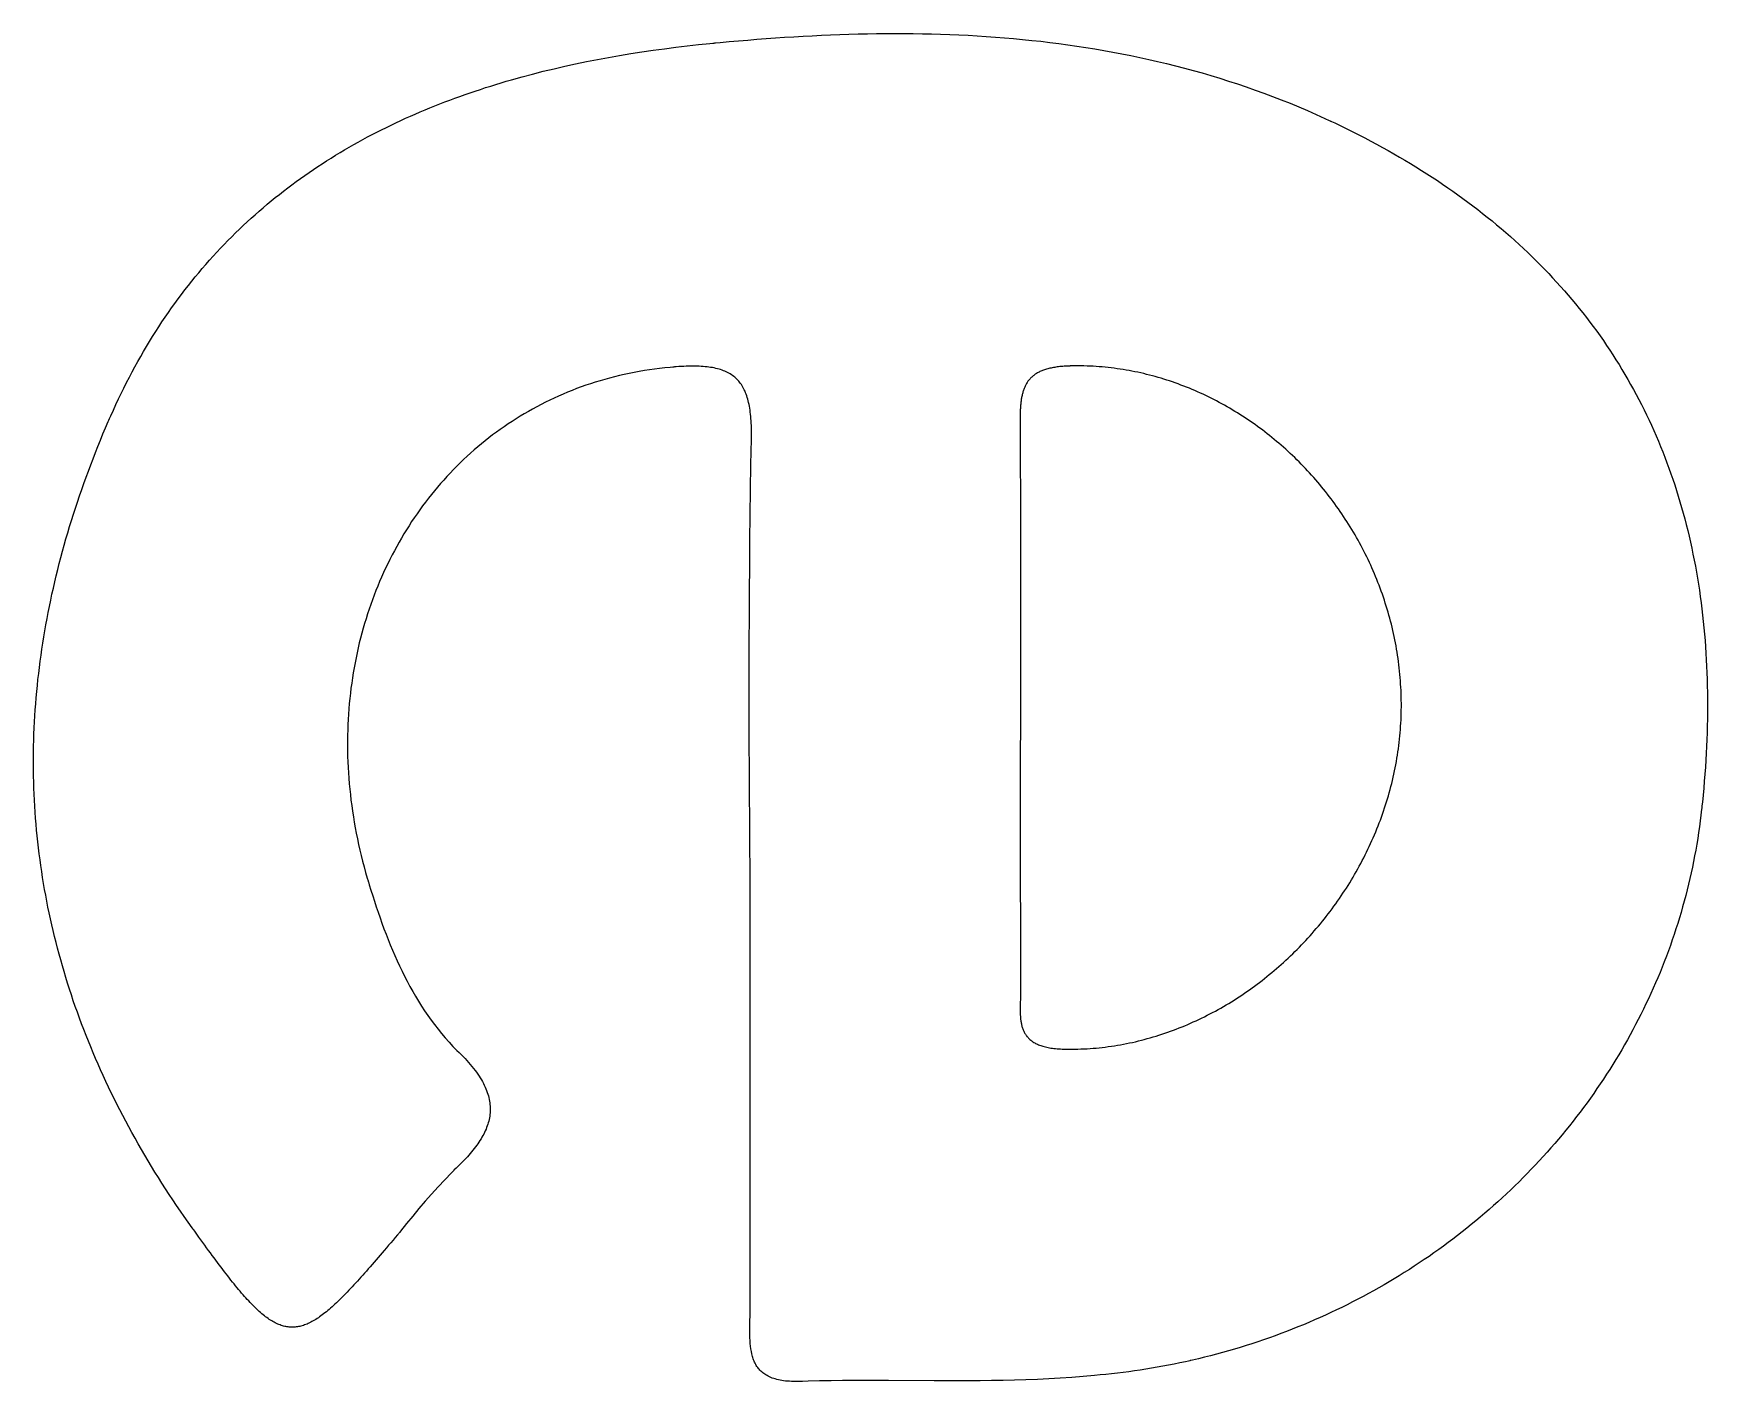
# Model space of a CAD drawing. Extents: x -2412.6 to -2376.5, y -227.2 to -193.2.
# Drawn here: x -2407.045 to -2403.425, y -227.193 to -224.278 of the extents above; entities that cross this region are included whole.
import ezdxf

# ---------------------------------------------------------------- set-up
doc = ezdxf.new("R2010")
doc.units = 0
doc.layers.add('WORK_LAYER', color=254, linetype='CONTINUOUS')

msp = doc.modelspace()

# ---------------------------------------------------------------- linework, layer by layer
at = {"layer": 'WORK_LAYER'}
for points in [[(-2405.4956, -226.0878), (-2405.4961, -226.0329), (-2405.4966, -225.978), (-2405.497, -225.9231), (-2405.4973, -225.8682), (-2405.4975, -225.8133), (-2405.4976, -225.7584), (-2405.4976, -225.7035), (-2405.4975, -225.6486), (-2405.4974, -225.5937), (-2405.4971, -225.5388), (-2405.4968, -225.4839), (-2405.4964, -225.429), (-2405.4959, -225.3742), (-2405.4953, -225.3193), (-2405.4946, -225.2644), (-2405.4938, -225.2095), (-2405.4929, -225.1546), (-2405.4929, -225.1512), (-2405.4929, -225.1509), (-2405.4929, -225.1508), (-2405.4929, -225.1507), (-2405.4928, -225.1503), (-2405.4928, -225.1496), (-2405.4928, -225.1468), (-2405.4928, -225.1412), (-2405.4928, -225.1357), (-2405.4929, -225.1304), (-2405.493, -225.1252), (-2405.4933, -225.1201), (-2405.4935, -225.1151), (-2405.4939, -225.1103), (-2405.4943, -225.1055), (-2405.4947, -225.1009), (-2405.4952, -225.0964), (-2405.4958, -225.0921), (-2405.4965, -225.0878), (-2405.4972, -225.0837), (-2405.498, -225.0796), (-2405.4988, -225.0757), (-2405.4997, -225.0719), (-2405.5007, -225.0682), (-2405.5018, -225.0646), (-2405.5029, -225.0611), (-2405.5041, -225.0577), (-2405.5054, -225.0544), (-2405.5067, -225.0513), (-2405.5082, -225.0482), (-2405.5097, -225.0452), (-2405.5112, -225.0424), (-2405.5129, -225.0396), (-2405.5146, -225.0369), (-2405.5164, -225.0343), (-2405.5183, -225.0319), (-2405.5202, -225.0295), (-2405.5223, -225.0272), (-2405.5244, -225.025), (-2405.5266, -225.0229), (-2405.5289, -225.0209), (-2405.5312, -225.019), (-2405.5337, -225.0171), (-2405.5362, -225.0154), (-2405.5388, -225.0137), (-2405.5415, -225.0122), (-2405.5443, -225.0107), (-2405.5472, -225.0093), (-2405.5502, -225.008), (-2405.5532, -225.0067), (-2405.5564, -225.0056), (-2405.5596, -225.0045), (-2405.5629, -225.0035), (-2405.5664, -225.0025), (-2405.5699, -225.0017), (-2405.5735, -225.0009), (-2405.5772, -225.0002), (-2405.581, -224.9996), (-2405.5849, -224.999), (-2405.5888, -224.9985), (-2405.5929, -224.9981), (-2405.5971, -224.9977), (-2405.6014, -224.9975), (-2405.6058, -224.9972), (-2405.6103, -224.9971), (-2405.6148, -224.997), (-2405.6195, -224.997), (-2405.6243, -224.997), (-2405.6292, -224.9971), (-2405.6342, -224.9972), (-2405.6393, -224.9975), (-2405.6445, -224.9977), (-2405.6498, -224.998), (-2405.6553, -224.9984), (-2405.658, -224.9986), (-2405.6582, -224.9986), (-2405.6589, -224.9987), (-2405.6603, -224.9988), (-2405.6631, -224.999), (-2405.6688, -224.9995), (-2405.68, -225.0007), (-2405.6913, -225.0019), (-2405.7024, -225.0033), (-2405.7135, -225.0049), (-2405.7244, -225.0066), (-2405.7354, -225.0085), (-2405.7462, -225.0105), (-2405.757, -225.0126), (-2405.7677, -225.0149), (-2405.7784, -225.0174), (-2405.7889, -225.02), (-2405.7994, -225.0227), (-2405.8099, -225.0256), (-2405.8202, -225.0286), (-2405.8305, -225.0317), (-2405.8407, -225.035), (-2405.8508, -225.0384), (-2405.8608, -225.0419), (-2405.8708, -225.0456), (-2405.8807, -225.0494), (-2405.8905, -225.0534), (-2405.9002, -225.0575), (-2405.9098, -225.0617), (-2405.9194, -225.066), (-2405.9289, -225.0705), (-2405.9383, -225.0751), (-2405.9476, -225.0798), (-2405.9568, -225.0846), (-2405.966, -225.0896), (-2405.975, -225.0947), (-2405.984, -225.0999), (-2405.9929, -225.1052), (-2406.0017, -225.1107), (-2406.0104, -225.1163), (-2406.019, -225.122), (-2406.0275, -225.1278), (-2406.036, -225.1337), (-2406.0443, -225.1397), (-2406.0526, -225.1458), (-2406.0608, -225.1521), (-2406.0688, -225.1585), (-2406.0768, -225.165), (-2406.0847, -225.1715), (-2406.0925, -225.1782), (-2406.1002, -225.185), (-2406.1078, -225.1919), (-2406.1153, -225.199), (-2406.1227, -225.2061), (-2406.1301, -225.2133), (-2406.1373, -225.2206), (-2406.1444, -225.228), (-2406.1514, -225.2356), (-2406.1583, -225.2432), (-2406.1652, -225.2509), (-2406.1719, -225.2587), (-2406.1785, -225.2666), (-2406.185, -225.2746), (-2406.1914, -225.2827), (-2406.1977, -225.2909), (-2406.2039, -225.2992), (-2406.21, -225.3076), (-2406.216, -225.316), (-2406.2219, -225.3246), (-2406.2277, -225.3332), (-2406.2333, -225.3419), (-2406.2389, -225.3507), (-2406.2443, -225.3596), (-2406.2497, -225.3686), (-2406.2549, -225.3776), (-2406.26, -225.3868), (-2406.265, -225.396), (-2406.2699, -225.4053), (-2406.2747, -225.4147), (-2406.2794, -225.4241), (-2406.2839, -225.4336), (-2406.2884, -225.4432), (-2406.2927, -225.4529), (-2406.2969, -225.4626), (-2406.301, -225.4725), (-2406.305, -225.4824), (-2406.3088, -225.4923), (-2406.3126, -225.5023), (-2406.3162, -225.5124), (-2406.3197, -225.5226), (-2406.3231, -225.5328), (-2406.3263, -225.5431), (-2406.3295, -225.5534), (-2406.3325, -225.5638), (-2406.3353, -225.5743), (-2406.3381, -225.5849), (-2406.3408, -225.5954), (-2406.3433, -225.6061), (-2406.3457, -225.6168), (-2406.3479, -225.6276), (-2406.35, -225.6384), (-2406.3521, -225.6492), (-2406.3539, -225.6602), (-2406.3557, -225.6711), (-2406.3573, -225.6822), (-2406.3588, -225.6932), (-2406.3601, -225.7044), (-2406.3614, -225.7155), (-2406.3625, -225.7267), (-2406.3634, -225.738), (-2406.3642, -225.7493), (-2406.3649, -225.7607), (-2406.3655, -225.7721), (-2406.3659, -225.7835), (-2406.3662, -225.795), (-2406.3664, -225.8065), (-2406.3664, -225.818), (-2406.3662, -225.8296), (-2406.366, -225.8412), (-2406.3656, -225.8529), (-2406.365, -225.8646), (-2406.3643, -225.8763), (-2406.3635, -225.8881), (-2406.3625, -225.8998), (-2406.3614, -225.9117), (-2406.3602, -225.9235), (-2406.3588, -225.9354), (-2406.3572, -225.9473), (-2406.3555, -225.9592), (-2406.3537, -225.9712), (-2406.3517, -225.9831), (-2406.3496, -225.9951), (-2406.3473, -226.0071), (-2406.3449, -226.0192), (-2406.3423, -226.0312), (-2406.3396, -226.0433), (-2406.3367, -226.0554), (-2406.3337, -226.0675), (-2406.3305, -226.0796), (-2406.3272, -226.0918), (-2406.3237, -226.1039), (-2406.3219, -226.11), (-2406.3217, -226.1107), (-2406.3216, -226.1111), (-2406.3215, -226.1112), (-2406.3215, -226.1113), (-2406.3214, -226.1117), (-2406.3212, -226.1124), (-2406.3194, -226.1184), (-2406.3157, -226.1304), (-2406.3119, -226.1423), (-2406.3081, -226.1542), (-2406.3042, -226.1661), (-2406.3002, -226.178), (-2406.296, -226.1899), (-2406.2918, -226.2017), (-2406.2875, -226.2134), (-2406.283, -226.2251), (-2406.2785, -226.2368), (-2406.2738, -226.2484), (-2406.269, -226.2599), (-2406.264, -226.2713), (-2406.259, -226.2827), (-2406.2537, -226.294), (-2406.2484, -226.3051), (-2406.2428, -226.3162), (-2406.2372, -226.3272), (-2406.2313, -226.3381), (-2406.2253, -226.3489), (-2406.2191, -226.3596), (-2406.2127, -226.3701), (-2406.2062, -226.3806), (-2406.1995, -226.3908), (-2406.1925, -226.401), (-2406.1854, -226.411), (-2406.1781, -226.4209), (-2406.1706, -226.4306), (-2406.1628, -226.4401), (-2406.1548, -226.4495), (-2406.1467, -226.4587), (-2406.1383, -226.4678), (-2406.1296, -226.4767), (-2406.1252, -226.481), (-2406.1207, -226.4855), (-2406.1164, -226.4899), (-2406.1122, -226.4943), (-2406.1082, -226.4986), (-2406.1043, -226.5029), (-2406.1007, -226.5072), (-2406.0971, -226.5114), (-2406.0938, -226.5156), (-2406.0906, -226.5197), (-2406.0875, -226.5239), (-2406.0846, -226.528), (-2406.0819, -226.532), (-2406.0793, -226.5361), (-2406.0769, -226.5401), (-2406.0746, -226.544), (-2406.0725, -226.548), (-2406.0705, -226.5519), (-2406.0687, -226.5558), (-2406.067, -226.5597), (-2406.0655, -226.5635), (-2406.0641, -226.5673), (-2406.0628, -226.5711), (-2406.0617, -226.5749), (-2406.0607, -226.5786), (-2406.0599, -226.5824), (-2406.0592, -226.5861), (-2406.0586, -226.5898), (-2406.0582, -226.5934), (-2406.0579, -226.5971), (-2406.0577, -226.6007), (-2406.0577, -226.6044), (-2406.0577, -226.608), (-2406.058, -226.6116), (-2406.0583, -226.6151), (-2406.0588, -226.6187), (-2406.0593, -226.6223), (-2406.0601, -226.6258), (-2406.0609, -226.6294), (-2406.0618, -226.6329), (-2406.0629, -226.6364), (-2406.0641, -226.6399), (-2406.0654, -226.6434), (-2406.0668, -226.6469), (-2406.0683, -226.6504), (-2406.07, -226.6539), (-2406.0717, -226.6574), (-2406.0736, -226.6609), (-2406.0755, -226.6644), (-2406.0776, -226.6679), (-2406.0798, -226.6714), (-2406.0821, -226.6749), (-2406.0845, -226.6783), (-2406.0869, -226.6818), (-2406.0895, -226.6853), (-2406.0922, -226.6888), (-2406.095, -226.6923), (-2406.0979, -226.6959), (-2406.1008, -226.6994), (-2406.1039, -226.7029), (-2406.107, -226.7064), (-2406.1103, -226.71), (-2406.1136, -226.7135), (-2406.1171, -226.7171), (-2406.1206, -226.7207), (-2406.1242, -226.7243), (-2406.1278, -226.7279), (-2406.1316, -226.7315), (-2406.1354, -226.7351), (-2406.1364, -226.7361), (-2406.1367, -226.7363), (-2406.1368, -226.7364), (-2406.137, -226.7367), (-2406.138, -226.7376), (-2406.1416, -226.7413), (-2406.1561, -226.7564), (-2406.1703, -226.7717), (-2406.1844, -226.7872), (-2406.1982, -226.8029), (-2406.2118, -226.8187), (-2406.2253, -226.8348), (-2406.2385, -226.851), (-2406.2515, -226.8674), (-2406.2531, -226.8694), (-2406.2539, -226.8704), (-2406.254, -226.8706), (-2406.254, -226.8706), (-2406.254, -226.8707), (-2406.2541, -226.8708), (-2406.2543, -226.8709), (-2406.2555, -226.8724), (-2406.258, -226.8754), (-2406.263, -226.8812), (-2406.2678, -226.8869), (-2406.2726, -226.8926), (-2406.2774, -226.8981), (-2406.2821, -226.9036), (-2406.2867, -226.909), (-2406.2912, -226.9143), (-2406.2957, -226.9196), (-2406.3001, -226.9247), (-2406.3045, -226.9298), (-2406.3088, -226.9347), (-2406.313, -226.9396), (-2406.3172, -226.9444), (-2406.3213, -226.9491), (-2406.3254, -226.9538), (-2406.3294, -226.9583), (-2406.3334, -226.9628), (-2406.3373, -226.9672), (-2406.3412, -226.9714), (-2406.345, -226.9757), (-2406.3487, -226.9798), (-2406.3524, -226.9838), (-2406.3561, -226.9877), (-2406.3597, -226.9916), (-2406.3633, -226.9954), (-2406.3668, -226.9991), (-2406.3703, -227.0027), (-2406.3737, -227.0062), (-2406.3771, -227.0096), (-2406.3805, -227.013), (-2406.3838, -227.0162), (-2406.3871, -227.0194), (-2406.3903, -227.0225), (-2406.3935, -227.0255), (-2406.3967, -227.0284), (-2406.3998, -227.0312), (-2406.4029, -227.034), (-2406.406, -227.0366), (-2406.409, -227.0392), (-2406.412, -227.0416), (-2406.415, -227.044), (-2406.4179, -227.0463), (-2406.4208, -227.0485), (-2406.4237, -227.0507), (-2406.4266, -227.0527), (-2406.4294, -227.0547), (-2406.4322, -227.0565), (-2406.435, -227.0583), (-2406.4377, -227.06), (-2406.4405, -227.0616), (-2406.4432, -227.0631), (-2406.4459, -227.0645), (-2406.4486, -227.0658), (-2406.4512, -227.0671), (-2406.4539, -227.0683), (-2406.4565, -227.0693), (-2406.4591, -227.0703), (-2406.4617, -227.0712), (-2406.4643, -227.072), (-2406.4669, -227.0727), (-2406.4694, -227.0733), (-2406.472, -227.0739), (-2406.4745, -227.0743), (-2406.4771, -227.0747), (-2406.4796, -227.075), (-2406.4821, -227.0751), (-2406.4846, -227.0752), (-2406.4872, -227.0752), (-2406.4897, -227.0751), (-2406.4922, -227.075), (-2406.4947, -227.0747), (-2406.4972, -227.0743), (-2406.4997, -227.0739), (-2406.5022, -227.0734), (-2406.5047, -227.0727), (-2406.5072, -227.072), (-2406.5098, -227.0712), (-2406.5123, -227.0703), (-2406.5148, -227.0693), (-2406.5173, -227.0683), (-2406.5199, -227.0671), (-2406.5225, -227.0658), (-2406.525, -227.0645), (-2406.5276, -227.0631), (-2406.5302, -227.0615), (-2406.5328, -227.0599), (-2406.5354, -227.0582), (-2406.538, -227.0564), (-2406.5407, -227.0545), (-2406.5434, -227.0525), (-2406.546, -227.0505), (-2406.5487, -227.0483), (-2406.5515, -227.046), (-2406.5542, -227.0437), (-2406.557, -227.0412), (-2406.5598, -227.0387), (-2406.5626, -227.0361), (-2406.5654, -227.0334), (-2406.5683, -227.0306), (-2406.5712, -227.0277), (-2406.5741, -227.0247), (-2406.577, -227.0216), (-2406.58, -227.0184), (-2406.583, -227.0152), (-2406.5861, -227.0118), (-2406.5891, -227.0084), (-2406.5922, -227.0048), (-2406.5954, -227.0012), (-2406.5985, -226.9975), (-2406.6018, -226.9936), (-2406.605, -226.9897), (-2406.6083, -226.9857), (-2406.6116, -226.9816), (-2406.615, -226.9774), (-2406.6184, -226.9731), (-2406.6218, -226.9688), (-2406.6253, -226.9643), (-2406.6289, -226.9597), (-2406.6325, -226.9551), (-2406.6361, -226.9503), (-2406.6398, -226.9455), (-2406.6435, -226.9406), (-2406.6473, -226.9355), (-2406.6511, -226.9304), (-2406.655, -226.9252), (-2406.6589, -226.9199), (-2406.6629, -226.9145), (-2406.6669, -226.909), (-2406.671, -226.9034), (-2406.6751, -226.8977), (-2406.6793, -226.8919), (-2406.6836, -226.886), (-2406.6879, -226.8801), (-2406.6923, -226.874), (-2406.6967, -226.8678), (-2406.699, -226.8647), (-2406.6995, -226.8639), (-2406.6998, -226.8635), (-2406.7, -226.8633), (-2406.7, -226.8632), (-2406.7002, -226.8631), (-2406.7023, -226.8601), (-2406.7109, -226.8481), (-2406.7193, -226.8361), (-2406.7276, -226.8241), (-2406.7358, -226.8121), (-2406.7439, -226.8), (-2406.7519, -226.788), (-2406.7597, -226.7759), (-2406.7675, -226.7638), (-2406.7752, -226.7517), (-2406.7827, -226.7396), (-2406.7902, -226.7274), (-2406.7975, -226.7153), (-2406.8047, -226.7031), (-2406.8119, -226.6909), (-2406.8189, -226.6787), (-2406.8258, -226.6665), (-2406.8326, -226.6543), (-2406.8393, -226.642), (-2406.8458, -226.6298), (-2406.8523, -226.6175), (-2406.8587, -226.6052), (-2406.8649, -226.5929), (-2406.8711, -226.5806), (-2406.8771, -226.5683), (-2406.8831, -226.5559), (-2406.8889, -226.5436), (-2406.8946, -226.5312), (-2406.9002, -226.5188), (-2406.9058, -226.5064), (-2406.9112, -226.494), (-2406.9165, -226.4816), (-2406.9216, -226.4691), (-2406.9267, -226.4567), (-2406.9317, -226.4442), (-2406.9366, -226.4317), (-2406.9413, -226.4192), (-2406.946, -226.4067), (-2406.9505, -226.3942), (-2406.955, -226.3817), (-2406.9593, -226.3691), (-2406.9635, -226.3566), (-2406.9676, -226.344), (-2406.9716, -226.3314), (-2406.9755, -226.3188), (-2406.9793, -226.3062), (-2406.983, -226.2936), (-2406.9866, -226.2809), (-2406.9901, -226.2683), (-2406.9935, -226.2556), (-2406.9967, -226.243), (-2406.9999, -226.2303), (-2407.003, -226.2176), (-2407.0059, -226.2049), (-2407.0087, -226.1922), (-2407.0115, -226.1794), (-2407.0141, -226.1667), (-2407.0166, -226.1539), (-2407.019, -226.1412), (-2407.0213, -226.1284), (-2407.0236, -226.1156), (-2407.0257, -226.1028), (-2407.0276, -226.09), (-2407.0295, -226.0771), (-2407.0313, -226.0643), (-2407.033, -226.0515), (-2407.0345, -226.0386), (-2407.036, -226.0257), (-2407.0374, -226.0129), (-2407.0386, -226), (-2407.0398, -225.9871), (-2407.0408, -225.9742), (-2407.0417, -225.9613), (-2407.0426, -225.9483), (-2407.0433, -225.9354), (-2407.0439, -225.9224), (-2407.0444, -225.9095), (-2407.0448, -225.8965), (-2407.0451, -225.8835), (-2407.0453, -225.8705), (-2407.0454, -225.8575), (-2407.0454, -225.8445), (-2407.0453, -225.8315), (-2407.0451, -225.8185), (-2407.0447, -225.8054), (-2407.0443, -225.7924), (-2407.0438, -225.7793), (-2407.0431, -225.7663), (-2407.0424, -225.7532), (-2407.0415, -225.7401), (-2407.0405, -225.727), (-2407.0395, -225.7139), (-2407.0383, -225.7008), (-2407.037, -225.6877), (-2407.0357, -225.6746), (-2407.0342, -225.6615), (-2407.0326, -225.6483), (-2407.0309, -225.6352), (-2407.0291, -225.622), (-2407.0272, -225.6088), (-2407.0252, -225.5957), (-2407.0231, -225.5825), (-2407.0209, -225.5693), (-2407.0185, -225.5561), (-2407.0161, -225.5429), (-2407.0136, -225.5297), (-2407.011, -225.5165), (-2407.0082, -225.5032), (-2407.0054, -225.49), (-2407.0024, -225.4768), (-2406.9994, -225.4635), (-2406.9962, -225.4502), (-2406.993, -225.437), (-2406.9896, -225.4237), (-2406.9861, -225.4104), (-2406.9826, -225.3972), (-2406.9789, -225.3839), (-2406.9751, -225.3706), (-2406.9712, -225.3573), (-2406.9673, -225.344), (-2406.9632, -225.3306), (-2406.959, -225.3173), (-2406.9547, -225.304), (-2406.9503, -225.2907), (-2406.9458, -225.2773), (-2406.9412, -225.264), (-2406.9365, -225.2506), (-2406.9317, -225.2373), (-2406.9267, -225.2239), (-2406.9217, -225.2105), (-2406.9166, -225.1972), (-2406.9114, -225.1838), (-2406.906, -225.1704), (-2406.9006, -225.157), (-2406.8951, -225.1436), (-2406.8894, -225.1302), (-2406.8837, -225.1168), (-2406.8822, -225.1135), (-2406.8809, -225.1103), (-2406.8782, -225.1042), (-2406.8727, -225.0919), (-2406.8671, -225.0798), (-2406.8615, -225.0678), (-2406.8558, -225.0559), (-2406.85, -225.0442), (-2406.8441, -225.0325), (-2406.8381, -225.021), (-2406.8321, -225.0095), (-2406.826, -224.9982), (-2406.8198, -224.987), (-2406.8135, -224.9759), (-2406.8072, -224.9649), (-2406.8008, -224.9541), (-2406.7943, -224.9433), (-2406.7877, -224.9327), (-2406.781, -224.9221), (-2406.7743, -224.9117), (-2406.7675, -224.9014), (-2406.7606, -224.8912), (-2406.7537, -224.8811), (-2406.7467, -224.8711), (-2406.7396, -224.8612), (-2406.7324, -224.8514), (-2406.7252, -224.8417), (-2406.7179, -224.8322), (-2406.7105, -224.8227), (-2406.7031, -224.8133), (-2406.6956, -224.8041), (-2406.688, -224.7949), (-2406.6803, -224.7858), (-2406.6726, -224.7769), (-2406.6648, -224.768), (-2406.657, -224.7593), (-2406.649, -224.7506), (-2406.641, -224.7421), (-2406.633, -224.7336), (-2406.6249, -224.7253), (-2406.6167, -224.717), (-2406.6084, -224.7088), (-2406.6001, -224.7008), (-2406.5917, -224.6928), (-2406.5833, -224.6849), (-2406.5748, -224.6772), (-2406.5662, -224.6695), (-2406.5576, -224.6619), (-2406.5489, -224.6544), (-2406.5401, -224.647), (-2406.5313, -224.6397), (-2406.5225, -224.6325), (-2406.5135, -224.6254), (-2406.5045, -224.6183), (-2406.4955, -224.6114), (-2406.4864, -224.6046), (-2406.4772, -224.5978), (-2406.468, -224.5911), (-2406.4587, -224.5845), (-2406.4493, -224.578), (-2406.4399, -224.5716), (-2406.4305, -224.5653), (-2406.421, -224.5591), (-2406.4114, -224.5529), (-2406.4018, -224.5469), (-2406.3921, -224.5409), (-2406.3824, -224.535), (-2406.3726, -224.5292), (-2406.3628, -224.5235), (-2406.3529, -224.5178), (-2406.343, -224.5123), (-2406.333, -224.5068), (-2406.3229, -224.5014), (-2406.3129, -224.4961), (-2406.3027, -224.4908), (-2406.2925, -224.4857), (-2406.2823, -224.4806), (-2406.272, -224.4756), (-2406.2617, -224.4707), (-2406.2513, -224.4658), (-2406.2409, -224.461), (-2406.2304, -224.4563), (-2406.2199, -224.4517), (-2406.2093, -224.4472), (-2406.1987, -224.4427), (-2406.188, -224.4383), (-2406.1773, -224.434), (-2406.1665, -224.4298), (-2406.1558, -224.4256), (-2406.1449, -224.4215), (-2406.134, -224.4175), (-2406.1231, -224.4135), (-2406.1122, -224.4096), (-2406.1011, -224.4058), (-2406.0901, -224.402), (-2406.079, -224.3984), (-2406.0679, -224.3947), (-2406.0567, -224.3912), (-2406.0455, -224.3877), (-2406.0343, -224.3843), (-2406.023, -224.381), (-2406.0116, -224.3777), (-2405.9889, -224.3713), (-2405.966, -224.3652), (-2405.9429, -224.3594), (-2405.9197, -224.3538), (-2405.8964, -224.3484), (-2405.873, -224.3433), (-2405.8494, -224.3384), (-2405.8257, -224.3338), (-2405.8018, -224.3294), (-2405.7779, -224.3252), (-2405.7538, -224.3212), (-2405.7296, -224.3174), (-2405.7053, -224.3139), (-2405.6809, -224.3105), (-2405.6564, -224.3074), (-2405.6318, -224.3044), (-2405.6072, -224.3016), (-2405.5824, -224.2991), (-2405.5762, -224.2985), (-2405.5731, -224.2982), (-2405.5723, -224.2981), (-2405.5717, -224.298), (-2405.5705, -224.2979), (-2405.5605, -224.297), (-2405.5406, -224.2951), (-2405.5206, -224.2933), (-2405.5007, -224.2917), (-2405.4808, -224.2901), (-2405.4608, -224.2885), (-2405.4409, -224.2871), (-2405.421, -224.2858), (-2405.4011, -224.2845), (-2405.3812, -224.2834), (-2405.3613, -224.2823), (-2405.3414, -224.2813), (-2405.3215, -224.2805), (-2405.3016, -224.2797), (-2405.2818, -224.2791), (-2405.2619, -224.2786), (-2405.242, -224.2781), (-2405.2222, -224.2778), (-2405.2024, -224.2776), (-2405.1825, -224.2776), (-2405.1627, -224.2776), (-2405.1429, -224.2778), (-2405.1231, -224.2781), (-2405.1033, -224.2785), (-2405.0836, -224.2791), (-2405.0638, -224.2797), (-2405.0441, -224.2806), (-2405.0244, -224.2815), (-2405.0046, -224.2826), (-2404.9849, -224.2839), (-2404.9653, -224.2853), (-2404.9456, -224.2868), (-2404.926, -224.2885), (-2404.9063, -224.2904), (-2404.8867, -224.2924), (-2404.8671, -224.2945), (-2404.8476, -224.2968), (-2404.828, -224.2993), (-2404.8085, -224.302), (-2404.789, -224.3048), (-2404.7695, -224.3077), (-2404.75, -224.3109), (-2404.7305, -224.3142), (-2404.7111, -224.3177), (-2404.6917, -224.3214), (-2404.6723, -224.3253), (-2404.653, -224.3293), (-2404.6336, -224.3336), (-2404.6143, -224.338), (-2404.595, -224.3426), (-2404.5758, -224.3474), (-2404.5565, -224.3524), (-2404.5373, -224.3576), (-2404.5182, -224.363), (-2404.499, -224.3686), (-2404.4799, -224.3744), (-2404.4608, -224.3805), (-2404.4417, -224.3867), (-2404.4227, -224.3931), (-2404.4037, -224.3998), (-2404.3847, -224.4067), (-2404.3658, -224.4138), (-2404.3469, -224.4211), (-2404.328, -224.4286), (-2404.3091, -224.4364), (-2404.2903, -224.4444), (-2404.2716, -224.4526), (-2404.2528, -224.4611), (-2404.2435, -224.4654), (-2404.2411, -224.4665), (-2404.2405, -224.4668), (-2404.2402, -224.467), (-2404.2398, -224.4671), (-2404.2381, -224.4679), (-2404.2314, -224.4711), (-2404.2182, -224.4774), (-2404.205, -224.4838), (-2404.192, -224.4903), (-2404.179, -224.4969), (-2404.1662, -224.5035), (-2404.1535, -224.5102), (-2404.1409, -224.5169), (-2404.1284, -224.5238), (-2404.116, -224.5307), (-2404.1037, -224.5376), (-2404.0915, -224.5447), (-2404.0795, -224.5518), (-2404.0675, -224.5589), (-2404.0557, -224.5662), (-2404.0439, -224.5735), (-2404.0323, -224.5808), (-2404.0208, -224.5883), (-2404.0094, -224.5958), (-2403.9981, -224.6034), (-2403.9869, -224.611), (-2403.9759, -224.6187), (-2403.9649, -224.6265), (-2403.954, -224.6344), (-2403.9433, -224.6423), (-2403.9327, -224.6503), (-2403.9221, -224.6583), (-2403.9117, -224.6665), (-2403.9014, -224.6747), (-2403.8912, -224.6829), (-2403.8812, -224.6912), (-2403.8712, -224.6996), (-2403.8613, -224.7081), (-2403.8516, -224.7166), (-2403.8419, -224.7253), (-2403.8324, -224.7339), (-2403.823, -224.7427), (-2403.8137, -224.7515), (-2403.8045, -224.7603), (-2403.7954, -224.7693), (-2403.7864, -224.7783), (-2403.7775, -224.7874), (-2403.7687, -224.7965), (-2403.7601, -224.8057), (-2403.7515, -224.815), (-2403.7431, -224.8244), (-2403.7348, -224.8338), (-2403.7266, -224.8433), (-2403.7185, -224.8528), (-2403.7105, -224.8624), (-2403.7026, -224.8721), (-2403.6948, -224.8819), (-2403.6872, -224.8917), (-2403.6796, -224.9016), (-2403.6722, -224.9115), (-2403.6648, -224.9216), (-2403.6576, -224.9317), (-2403.6505, -224.9418), (-2403.6435, -224.952), (-2403.6366, -224.9623), (-2403.6298, -224.9727), (-2403.6232, -224.9831), (-2403.6166, -224.9936), (-2403.6102, -225.0042), (-2403.6038, -225.0148), (-2403.5976, -225.0255), (-2403.5915, -225.0363), (-2403.5855, -225.0471), (-2403.5796, -225.058), (-2403.5738, -225.069), (-2403.5681, -225.08), (-2403.5625, -225.0911), (-2403.5571, -225.1023), (-2403.5517, -225.1135), (-2403.5465, -225.1248), (-2403.5414, -225.1362), (-2403.5364, -225.1476), (-2403.5315, -225.1591), (-2403.5267, -225.1707), (-2403.522, -225.1824), (-2403.5174, -225.1941), (-2403.513, -225.2058), (-2403.5086, -225.2177), (-2403.5044, -225.2296), (-2403.5002, -225.2416), (-2403.4962, -225.2536), (-2403.4923, -225.2657), (-2403.4885, -225.2779), (-2403.4848, -225.2901), (-2403.4812, -225.3024), (-2403.4778, -225.3148), (-2403.4744, -225.3272), (-2403.4712, -225.3397), (-2403.468, -225.3523), (-2403.465, -225.3649), (-2403.4621, -225.3776), (-2403.4593, -225.3904), (-2403.4566, -225.4033), (-2403.454, -225.4162), (-2403.4515, -225.4291), (-2403.4492, -225.4422), (-2403.4469, -225.4553), (-2403.4448, -225.4684), (-2403.4428, -225.4817), (-2403.4408, -225.495), (-2403.439, -225.5084), (-2403.4373, -225.5218), (-2403.4358, -225.5353), (-2403.4343, -225.5489), (-2403.4329, -225.5625), (-2403.4317, -225.5762), (-2403.4305, -225.59), (-2403.4295, -225.6038), (-2403.4286, -225.6177), (-2403.4278, -225.6317), (-2403.4271, -225.6457), (-2403.4265, -225.6598), (-2403.426, -225.674), (-2403.4256, -225.6882), (-2403.4254, -225.7025), (-2403.4252, -225.7168), (-2403.4252, -225.7313), (-2403.4253, -225.7458), (-2403.4255, -225.7603), (-2403.4258, -225.7749), (-2403.4262, -225.7896), (-2403.4267, -225.8044), (-2403.4273, -225.8192), (-2403.4281, -225.8341), (-2403.4289, -225.849), (-2403.4299, -225.8641), (-2403.431, -225.8792), (-2403.4321, -225.8943), (-2403.4334, -225.9095), (-2403.4348, -225.9248), (-2403.4364, -225.9401), (-2403.4372, -225.9478), (-2403.4376, -225.9517), (-2403.4378, -225.9536), (-2403.438, -225.9552), (-2403.4394, -225.9679), (-2403.441, -225.9805), (-2403.4427, -225.9931), (-2403.4445, -226.0057), (-2403.4464, -226.0183), (-2403.4485, -226.0308), (-2403.4507, -226.0433), (-2403.453, -226.0557), (-2403.4554, -226.0681), (-2403.4579, -226.0805), (-2403.4606, -226.0928), (-2403.4634, -226.1051), (-2403.4663, -226.1174), (-2403.4693, -226.1296), (-2403.4724, -226.1418), (-2403.4756, -226.1539), (-2403.479, -226.166), (-2403.4824, -226.1781), (-2403.486, -226.1901), (-2403.4897, -226.2021), (-2403.4935, -226.214), (-2403.4974, -226.2259), (-2403.5015, -226.2378), (-2403.5056, -226.2496), (-2403.5099, -226.2613), (-2403.5142, -226.273), (-2403.5187, -226.2847), (-2403.5233, -226.2963), (-2403.5279, -226.3079), (-2403.5327, -226.3194), (-2403.5376, -226.3308), (-2403.5426, -226.3423), (-2403.5477, -226.3536), (-2403.553, -226.3649), (-2403.5583, -226.3762), (-2403.5637, -226.3874), (-2403.5692, -226.3986), (-2403.5749, -226.4097), (-2403.5806, -226.4208), (-2403.5864, -226.4318), (-2403.5924, -226.4427), (-2403.5984, -226.4536), (-2403.6045, -226.4644), (-2403.6108, -226.4752), (-2403.6171, -226.4859), (-2403.6236, -226.4966), (-2403.6301, -226.5072), (-2403.6367, -226.5177), (-2403.6435, -226.5282), (-2403.6503, -226.5387), (-2403.6572, -226.549), (-2403.6642, -226.5593), (-2403.6713, -226.5696), (-2403.6785, -226.5798), (-2403.6858, -226.5899), (-2403.6932, -226.5999), (-2403.7007, -226.6099), (-2403.7083, -226.6198), (-2403.716, -226.6297), (-2403.7237, -226.6395), (-2403.7316, -226.6492), (-2403.7395, -226.6589), (-2403.7476, -226.6685), (-2403.7557, -226.678), (-2403.7639, -226.6875), (-2403.7722, -226.6968), (-2403.7806, -226.7062), (-2403.7891, -226.7154), (-2403.7976, -226.7246), (-2403.8063, -226.7337), (-2403.815, -226.7427), (-2403.8238, -226.7517), (-2403.8327, -226.7605), (-2403.8417, -226.7694), (-2403.8507, -226.7781), (-2403.8599, -226.7868), (-2403.8691, -226.7953), (-2403.8784, -226.8038), (-2403.8878, -226.8123), (-2403.8973, -226.8206), (-2403.9068, -226.8289), (-2403.9165, -226.8371), (-2403.9262, -226.8452), (-2403.936, -226.8532), (-2403.9458, -226.8612), (-2403.9558, -226.8691), (-2403.9658, -226.8769), (-2403.9759, -226.8846), (-2403.986, -226.8922), (-2403.9963, -226.8998), (-2404.0066, -226.9072), (-2404.017, -226.9146), (-2404.0275, -226.9219), (-2404.038, -226.9291), (-2404.0486, -226.9362), (-2404.0593, -226.9432), (-2404.07, -226.9502), (-2404.0809, -226.957), (-2404.0918, -226.9638), (-2404.1027, -226.9705), (-2404.1137, -226.9771), (-2404.1248, -226.9836), (-2404.136, -226.99), (-2404.1472, -226.9963), (-2404.1585, -227.0025), (-2404.1699, -227.0086), (-2404.1813, -227.0147), (-2404.1928, -227.0206), (-2404.2044, -227.0265), (-2404.216, -227.0322), (-2404.2277, -227.0379), (-2404.2395, -227.0434), (-2404.2513, -227.0489), (-2404.2631, -227.0542), (-2404.2751, -227.0595), (-2404.2871, -227.0647), (-2404.2991, -227.0698), (-2404.3113, -227.0747), (-2404.3234, -227.0796), (-2404.3357, -227.0844), (-2404.348, -227.089), (-2404.3603, -227.0936), (-2404.3727, -227.098), (-2404.3852, -227.1024), (-2404.3977, -227.1067), (-2404.4103, -227.1108), (-2404.4229, -227.1149), (-2404.4356, -227.1188), (-2404.4483, -227.1226), (-2404.4611, -227.1263), (-2404.4739, -227.13), (-2404.4868, -227.1335), (-2404.4998, -227.1369), (-2404.5128, -227.1402), (-2404.5258, -227.1433), (-2404.5389, -227.1464), (-2404.5422, -227.1472), (-2404.5438, -227.1475), (-2404.5442, -227.1476), (-2404.5444, -227.1477), (-2404.5448, -227.1478), (-2404.5478, -227.1484), (-2404.554, -227.1498), (-2404.5662, -227.1524), (-2404.5785, -227.1549), (-2404.5908, -227.1573), (-2404.6031, -227.1596), (-2404.6154, -227.1618), (-2404.6277, -227.1639), (-2404.64, -227.1659), (-2404.6523, -227.1678), (-2404.6646, -227.1696), (-2404.6769, -227.1713), (-2404.6892, -227.1729), (-2404.7015, -227.1744), (-2404.7138, -227.1759), (-2404.7262, -227.1772), (-2404.7385, -227.1785), (-2404.7509, -227.1797), (-2404.7755, -227.1819), (-2404.8002, -227.1837), (-2404.825, -227.1854), (-2404.8497, -227.1867), (-2404.8744, -227.1879), (-2404.8992, -227.1888), (-2404.924, -227.1895), (-2404.9487, -227.1901), (-2404.9735, -227.1905), (-2404.9983, -227.1908), (-2405.0231, -227.191), (-2405.0479, -227.1911), (-2405.0975, -227.191), (-2405.1967, -227.1905), (-2405.2463, -227.1905), (-2405.2711, -227.1905), (-2405.2959, -227.1907), (-2405.3207, -227.191), (-2405.3455, -227.1914), (-2405.3702, -227.1919), (-2405.3826, -227.1923), (-2405.3857, -227.1924), (-2405.3872, -227.1924), (-2405.388, -227.1925), (-2405.3884, -227.1925), (-2405.3886, -227.1925), (-2405.3911, -227.1925), (-2405.3962, -227.1926), (-2405.401, -227.1926), (-2405.4058, -227.1924), (-2405.4103, -227.1922), (-2405.4147, -227.1919), (-2405.419, -227.1915), (-2405.4231, -227.191), (-2405.427, -227.1904), (-2405.4308, -227.1897), (-2405.4345, -227.1889), (-2405.438, -227.1881), (-2405.4414, -227.1871), (-2405.4447, -227.1861), (-2405.4478, -227.185), (-2405.4508, -227.1839), (-2405.4537, -227.1826), (-2405.4564, -227.1813), (-2405.4591, -227.1799), (-2405.4616, -227.1784), (-2405.464, -227.1769), (-2405.4663, -227.1752), (-2405.4684, -227.1735), (-2405.4705, -227.1718), (-2405.4725, -227.17), (-2405.4743, -227.1681), (-2405.4761, -227.1661), (-2405.4778, -227.1641), (-2405.4793, -227.1621), (-2405.4808, -227.1599), (-2405.4822, -227.1577), (-2405.4835, -227.1555), (-2405.4848, -227.1532), (-2405.4859, -227.1508), (-2405.487, -227.1484), (-2405.488, -227.146), (-2405.4889, -227.1435), (-2405.4897, -227.1409), (-2405.4905, -227.1383), (-2405.4919, -227.133), (-2405.493, -227.1275), (-2405.4939, -227.1219), (-2405.4947, -227.1161), (-2405.4952, -227.1101), (-2405.4956, -227.1041), (-2405.4959, -227.0979), (-2405.496, -227.0916), (-2405.4961, -227.0853), (-2405.4961, -227.0789), (-2405.496, -227.0724), (-2405.4959, -227.0592), (-2405.4958, -227.0526), (-2405.4958, -227.0493), (-2405.4958, -227.0476), (-2405.4958, -227.0472), (-2405.4958, -227.047), (-2405.4958, -227.0469), (-2405.4958, -227.0468), (-2405.4958, -227.0466), (-2405.4958, -227.0431), (-2405.4958, -226.9869)], [(-2404.9111, -225.7187), (-2404.9112, -225.777), (-2404.9113, -225.8354), (-2404.9114, -225.8938), (-2404.9114, -225.9522), (-2404.9114, -226.0106), (-2404.9113, -226.0689), (-2404.9113, -226.1273), (-2404.9111, -226.1857), (-2404.911, -226.2441), (-2404.9107, -226.3024), (-2404.9106, -226.3316), (-2404.9106, -226.3389), (-2404.9106, -226.3407), (-2404.9106, -226.3412), (-2404.9106, -226.3413), (-2404.9106, -226.3414), (-2404.9106, -226.3414), (-2404.9106, -226.3414), (-2404.9106, -226.3417), (-2404.9106, -226.3428), (-2404.9106, -226.3473), (-2404.9107, -226.3517), (-2404.9108, -226.3562), (-2404.9111, -226.365), (-2404.9114, -226.3738), (-2404.9115, -226.3782), (-2404.9116, -226.3825), (-2404.9117, -226.3868), (-2404.9117, -226.3911), (-2404.9116, -226.3953), (-2404.9115, -226.3994), (-2404.9112, -226.4035), (-2404.9111, -226.4055), (-2404.9109, -226.4075), (-2404.9107, -226.4095), (-2404.9104, -226.4115), (-2404.9102, -226.4134), (-2404.9098, -226.4154), (-2404.9095, -226.4173), (-2404.9091, -226.4192), (-2404.9087, -226.421), (-2404.9083, -226.4229), (-2404.9078, -226.4247), (-2404.9072, -226.4265), (-2404.9067, -226.4283), (-2404.906, -226.4301), (-2404.9054, -226.4318), (-2404.9047, -226.4335), (-2404.9039, -226.4352), (-2404.9031, -226.4368), (-2404.9022, -226.4385), (-2404.9013, -226.4401), (-2404.9003, -226.4416), (-2404.8993, -226.4432), (-2404.8982, -226.4447), (-2404.8971, -226.4462), (-2404.8959, -226.4476), (-2404.8946, -226.449), (-2404.8933, -226.4504), (-2404.8919, -226.4518), (-2404.8904, -226.4531), (-2404.8889, -226.4544), (-2404.8873, -226.4556), (-2404.8856, -226.4568), (-2404.8839, -226.458), (-2404.8821, -226.4592), (-2404.8802, -226.4603), (-2404.8782, -226.4613), (-2404.8762, -226.4624), (-2404.8741, -226.4633), (-2404.8719, -226.4643), (-2404.8696, -226.4652), (-2404.8672, -226.4661), (-2404.8648, -226.4669), (-2404.8623, -226.4677), (-2404.8596, -226.4684), (-2404.8569, -226.4691), (-2404.8541, -226.4697), (-2404.8512, -226.4703), (-2404.8482, -226.4709), (-2404.8451, -226.4714), (-2404.842, -226.4719), (-2404.8387, -226.4723), (-2404.8353, -226.4726), (-2404.8318, -226.473), (-2404.8282, -226.4732), (-2404.8246, -226.4734), (-2404.8208, -226.4736), (-2404.8188, -226.4737), (-2404.8183, -226.4737), (-2404.8182, -226.4737), (-2404.8182, -226.4737), (-2404.8182, -226.4737), (-2404.8181, -226.4737), (-2404.8179, -226.4737), (-2404.8171, -226.4737), (-2404.8137, -226.4738), (-2404.807, -226.4739), (-2404.8004, -226.4739), (-2404.7937, -226.4738), (-2404.7871, -226.4737), (-2404.7804, -226.4735), (-2404.7738, -226.4732), (-2404.7671, -226.4729), (-2404.7605, -226.4724), (-2404.7539, -226.4719), (-2404.7473, -226.4714), (-2404.7407, -226.4707), (-2404.7341, -226.47), (-2404.7275, -226.4693), (-2404.721, -226.4684), (-2404.7144, -226.4675), (-2404.7079, -226.4665), (-2404.7014, -226.4654), (-2404.6948, -226.4643), (-2404.6883, -226.4631), (-2404.6818, -226.4619), (-2404.6754, -226.4605), (-2404.6689, -226.4592), (-2404.6625, -226.4577), (-2404.656, -226.4562), (-2404.6496, -226.4546), (-2404.6432, -226.4529), (-2404.6368, -226.4512), (-2404.6305, -226.4494), (-2404.6241, -226.4476), (-2404.6178, -226.4457), (-2404.6115, -226.4437), (-2404.6052, -226.4416), (-2404.5989, -226.4395), (-2404.5926, -226.4374), (-2404.5864, -226.4351), (-2404.5802, -226.4329), (-2404.574, -226.4305), (-2404.5678, -226.4281), (-2404.5616, -226.4256), (-2404.5555, -226.4231), (-2404.5494, -226.4205), (-2404.5433, -226.4179), (-2404.5372, -226.4151), (-2404.5312, -226.4124), (-2404.5252, -226.4096), (-2404.5192, -226.4067), (-2404.5132, -226.4037), (-2404.5072, -226.4007), (-2404.5013, -226.3977), (-2404.4954, -226.3946), (-2404.4895, -226.3914), (-2404.4837, -226.3882), (-2404.4778, -226.3849), (-2404.4721, -226.3816), (-2404.4663, -226.3782), (-2404.4605, -226.3748), (-2404.4548, -226.3713), (-2404.4491, -226.3677), (-2404.4435, -226.3641), (-2404.4379, -226.3605), (-2404.4323, -226.3568), (-2404.4267, -226.353), (-2404.4212, -226.3492), (-2404.4157, -226.3454), (-2404.4102, -226.3415), (-2404.4047, -226.3375), (-2404.3993, -226.3335), (-2404.3939, -226.3294), (-2404.3886, -226.3253), (-2404.3833, -226.3212), (-2404.378, -226.317), (-2404.3728, -226.3127), (-2404.3675, -226.3084), (-2404.3624, -226.3041), (-2404.3572, -226.2997), (-2404.3521, -226.2953), (-2404.3471, -226.2908), (-2404.342, -226.2863), (-2404.337, -226.2817), (-2404.3321, -226.2771), (-2404.3271, -226.2724), (-2404.3223, -226.2677), (-2404.3174, -226.263), (-2404.3126, -226.2582), (-2404.3078, -226.2533), (-2404.3031, -226.2485), (-2404.2984, -226.2435), (-2404.2938, -226.2386), (-2404.2892, -226.2336), (-2404.2846, -226.2285), (-2404.2801, -226.2235), (-2404.2756, -226.2183), (-2404.2712, -226.2132), (-2404.2668, -226.208), (-2404.2624, -226.2027), (-2404.2581, -226.1974), (-2404.2538, -226.1921), (-2404.2496, -226.1868), (-2404.2454, -226.1814), (-2404.2413, -226.1759), (-2404.2372, -226.1705), (-2404.2331, -226.165), (-2404.2292, -226.1594), (-2404.2252, -226.1539), (-2404.2213, -226.1482), (-2404.2174, -226.1426), (-2404.2136, -226.1369), (-2404.2099, -226.1312), (-2404.2062, -226.1255), (-2404.2025, -226.1197), (-2404.1989, -226.1139), (-2404.1953, -226.108), (-2404.1918, -226.1021), (-2404.1884, -226.0962), (-2404.1849, -226.0903), (-2404.1816, -226.0843), (-2404.1783, -226.0783), (-2404.175, -226.0723), (-2404.1718, -226.0662), (-2404.1687, -226.0601), (-2404.1656, -226.054), (-2404.1625, -226.0478), (-2404.1595, -226.0417), (-2404.1566, -226.0355), (-2404.1537, -226.0292), (-2404.1509, -226.023), (-2404.1481, -226.0167), (-2404.1454, -226.0104), (-2404.1428, -226.004), (-2404.1402, -225.9977), (-2404.1376, -225.9913), (-2404.1351, -225.9848), (-2404.1327, -225.9784), (-2404.1303, -225.9719), (-2404.128, -225.9654), (-2404.1258, -225.9589), (-2404.1236, -225.9524), (-2404.1214, -225.9458), (-2404.1194, -225.9393), (-2404.1174, -225.9327), (-2404.1154, -225.926), (-2404.1135, -225.9194), (-2404.1117, -225.9127), (-2404.1099, -225.906), (-2404.1082, -225.8993), (-2404.1066, -225.8926), (-2404.105, -225.8859), (-2404.1035, -225.8791), (-2404.1021, -225.8723), (-2404.1007, -225.8655), (-2404.0994, -225.8587), (-2404.0981, -225.8519), (-2404.097, -225.845), (-2404.0958, -225.8381), (-2404.0948, -225.8313), (-2404.0938, -225.8244), (-2404.0929, -225.8174), (-2404.092, -225.8105), (-2404.0913, -225.8036), (-2404.0906, -225.7966), (-2404.0899, -225.7896), (-2404.0893, -225.7826), (-2404.0888, -225.7756), (-2404.0884, -225.7686), (-2404.088, -225.7616), (-2404.0878, -225.7546), (-2404.0875, -225.7475), (-2404.0874, -225.7405), (-2404.0873, -225.7334), (-2404.0873, -225.7263), (-2404.0874, -225.7193), (-2404.0875, -225.7122), (-2404.0877, -225.7052), (-2404.088, -225.6982), (-2404.0883, -225.6912), (-2404.0888, -225.6843), (-2404.0892, -225.6773), (-2404.0898, -225.6704), (-2404.0904, -225.6634), (-2404.0911, -225.6565), (-2404.0918, -225.6496), (-2404.0926, -225.6428), (-2404.0935, -225.6359), (-2404.0944, -225.629), (-2404.0954, -225.6222), (-2404.0965, -225.6154), (-2404.0976, -225.6086), (-2404.0988, -225.6018), (-2404.1001, -225.5951), (-2404.1014, -225.5884), (-2404.1028, -225.5816), (-2404.1042, -225.575), (-2404.1057, -225.5683), (-2404.1073, -225.5616), (-2404.1089, -225.555), (-2404.1106, -225.5484), (-2404.1124, -225.5418), (-2404.1142, -225.5352), (-2404.116, -225.5287), (-2404.1179, -225.5222), (-2404.1199, -225.5157), (-2404.122, -225.5092), (-2404.1241, -225.5027), (-2404.1262, -225.4963), (-2404.1284, -225.4899), (-2404.1307, -225.4835), (-2404.133, -225.4772), (-2404.1354, -225.4709), (-2404.1379, -225.4646), (-2404.1404, -225.4583), (-2404.1429, -225.452), (-2404.1455, -225.4458), (-2404.1482, -225.4396), (-2404.1509, -225.4334), (-2404.1536, -225.4273), (-2404.1565, -225.4212), (-2404.1593, -225.4151), (-2404.1622, -225.4091), (-2404.1652, -225.403), (-2404.1682, -225.3971), (-2404.1713, -225.3911), (-2404.1745, -225.3852), (-2404.1776, -225.3793), (-2404.1809, -225.3734), (-2404.1841, -225.3675), (-2404.1875, -225.3617), (-2404.1909, -225.356), (-2404.1943, -225.3502), (-2404.1978, -225.3445), (-2404.2013, -225.3388), (-2404.2049, -225.3332), (-2404.2085, -225.3276), (-2404.2121, -225.322), (-2404.2158, -225.3165), (-2404.2196, -225.311), (-2404.2234, -225.3055), (-2404.2273, -225.3001), (-2404.2312, -225.2947), (-2404.2351, -225.2893), (-2404.2391, -225.284), (-2404.2431, -225.2787), (-2404.2472, -225.2734), (-2404.2513, -225.2682), (-2404.2555, -225.2631), (-2404.2597, -225.2579), (-2404.2639, -225.2528), (-2404.2682, -225.2478), (-2404.2725, -225.2427), (-2404.2769, -225.2378), (-2404.2813, -225.2328), (-2404.2857, -225.2279), (-2404.2902, -225.2231), (-2404.2948, -225.2183), (-2404.2993, -225.2135), (-2404.3039, -225.2087), (-2404.3086, -225.2041), (-2404.3133, -225.1994), (-2404.318, -225.1948), (-2404.3227, -225.1902), (-2404.3275, -225.1857), (-2404.3324, -225.1812), (-2404.3373, -225.1768), (-2404.3422, -225.1724), (-2404.3471, -225.1681), (-2404.3521, -225.1638), (-2404.3571, -225.1596), (-2404.3621, -225.1553), (-2404.3672, -225.1512), (-2404.3723, -225.1471), (-2404.3775, -225.143), (-2404.3827, -225.139), (-2404.3879, -225.135), (-2404.3931, -225.1311), (-2404.3984, -225.1273), (-2404.4037, -225.1234), (-2404.4091, -225.1197), (-2404.4145, -225.1159), (-2404.4199, -225.1123), (-2404.4253, -225.1086), (-2404.4308, -225.1051), (-2404.4363, -225.1015), (-2404.4418, -225.0981), (-2404.4473, -225.0947), (-2404.4529, -225.0913), (-2404.4585, -225.088), (-2404.4642, -225.0847), (-2404.4698, -225.0815), (-2404.4755, -225.0784), (-2404.4812, -225.0753), (-2404.487, -225.0722), (-2404.4928, -225.0692), (-2404.4986, -225.0663), (-2404.5044, -225.0634), (-2404.5102, -225.0606), (-2404.5161, -225.0578), (-2404.522, -225.0551), (-2404.5279, -225.0524), (-2404.5339, -225.0498), (-2404.5398, -225.0473), (-2404.5458, -225.0448), (-2404.5518, -225.0424), (-2404.5579, -225.04), (-2404.5639, -225.0377), (-2404.57, -225.0354), (-2404.5761, -225.0332), (-2404.5822, -225.0311), (-2404.5884, -225.029), (-2404.5945, -225.027), (-2404.6007, -225.0251), (-2404.6069, -225.0232), (-2404.6131, -225.0214), (-2404.6194, -225.0196), (-2404.6256, -225.0179), (-2404.6319, -225.0162), (-2404.6382, -225.0147), (-2404.6445, -225.0131), (-2404.6508, -225.0117), (-2404.6571, -225.0103), (-2404.6635, -225.009), (-2404.6699, -225.0077), (-2404.6762, -225.0065), (-2404.6826, -225.0054), (-2404.6891, -225.0043), (-2404.6955, -225.0033), (-2404.7019, -225.0024), (-2404.7084, -225.0015), (-2404.7149, -225.0007), (-2404.7213, -225), (-2404.7278, -224.9993), (-2404.7343, -224.9987), (-2404.7409, -224.9982), (-2404.7474, -224.9977), (-2404.7539, -224.9973), (-2404.7605, -224.997), (-2404.767, -224.9968), (-2404.7736, -224.9966), (-2404.7802, -224.9965), (-2404.7868, -224.9964), (-2404.7934, -224.9965), (-2404.8, -224.9966), (-2404.8033, -224.9966), (-2404.8041, -224.9967), (-2404.8043, -224.9967), (-2404.8044, -224.9967), (-2404.8044, -224.9967), (-2404.8044, -224.9967), (-2404.8045, -224.9967), (-2404.8049, -224.9967), (-2404.8066, -224.9967), (-2404.81, -224.9969), (-2404.8133, -224.997), (-2404.8165, -224.9972), (-2404.8196, -224.9975), (-2404.8226, -224.9977), (-2404.8256, -224.998), (-2404.8286, -224.9984), (-2404.8314, -224.9987), (-2404.8342, -224.9991), (-2404.837, -224.9995), (-2404.8396, -225), (-2404.8422, -225.0005), (-2404.8448, -225.001), (-2404.8473, -225.0016), (-2404.8497, -225.0021), (-2404.852, -225.0027), (-2404.8544, -225.0034), (-2404.8566, -225.0041), (-2404.8588, -225.0048), (-2404.8609, -225.0055), (-2404.863, -225.0063), (-2404.865, -225.0071), (-2404.867, -225.0079), (-2404.8689, -225.0088), (-2404.8707, -225.0097), (-2404.8725, -225.0106), (-2404.8743, -225.0116), (-2404.876, -225.0126), (-2404.8776, -225.0136), (-2404.8792, -225.0146), (-2404.8808, -225.0157), (-2404.8823, -225.0168), (-2404.8837, -225.018), (-2404.8851, -225.0192), (-2404.8865, -225.0204), (-2404.8878, -225.0216), (-2404.8891, -225.0229), (-2404.8903, -225.0242), (-2404.8915, -225.0255), (-2404.8926, -225.0269), (-2404.8937, -225.0283), (-2404.8948, -225.0297), (-2404.8958, -225.0311), (-2404.8968, -225.0326), (-2404.8977, -225.0341), (-2404.8986, -225.0357), (-2404.8995, -225.0372), (-2404.9003, -225.0388), (-2404.9011, -225.0405), (-2404.9019, -225.0421), (-2404.9026, -225.0438), (-2404.9033, -225.0455), (-2404.9039, -225.0473), (-2404.9045, -225.0491), (-2404.9051, -225.0509), (-2404.9057, -225.0527), (-2404.9062, -225.0546), (-2404.9067, -225.0565), (-2404.9072, -225.0584), (-2404.9076, -225.0604), (-2404.9081, -225.0624), (-2404.9085, -225.0644), (-2404.9088, -225.0664), (-2404.9092, -225.0685), (-2404.9095, -225.0706), (-2404.9098, -225.0728), (-2404.91, -225.0749), (-2404.9103, -225.0771), (-2404.9105, -225.0793), (-2404.9107, -225.0816), (-2404.9109, -225.0839), (-2404.9111, -225.0862), (-2404.9112, -225.0885), (-2404.9113, -225.0909), (-2404.9115, -225.0933), (-2404.9115, -225.0957), (-2404.9116, -225.0982), (-2404.9117, -225.1006), (-2404.9117, -225.1031), (-2404.9118, -225.1057), (-2404.9118, -225.1083), (-2404.9118, -225.1109), (-2404.9118, -225.1135), (-2404.9118, -225.1161), (-2404.9118, -225.1175), (-2404.9118, -225.1178), (-2404.9118, -225.1179), (-2404.9118, -225.1179), (-2404.9118, -225.1181), (-2404.9118, -225.1185), (-2404.9118, -225.1203), (-2404.9118, -225.1273), (-2404.9116, -225.1555), (-2404.9113, -225.2118), (-2404.911, -225.2681), (-2404.9108, -225.3244), (-2404.9107, -225.3807), (-2404.9106, -225.4371), (-2404.9106, -225.4934), (-2404.9106, -225.5497), (-2404.9107, -225.606), (-2404.9109, -225.6623)]]:
    msp.add_lwpolyline(points, close=True, dxfattribs=at)

doc.saveas('drawing.dxf')
